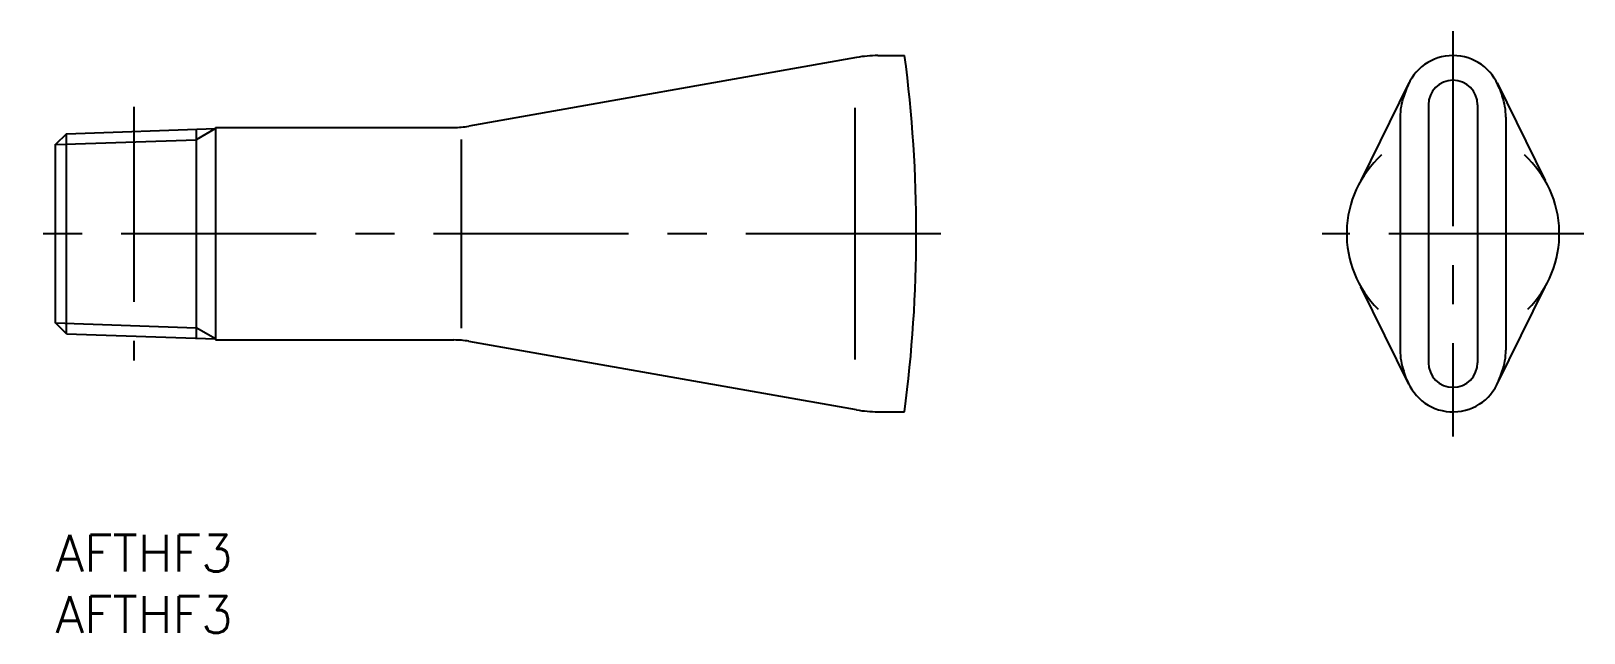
# Model space of a CAD drawing. Extents: x -2 to 124, y -8 to 41.
import ezdxf

# ---------------------------------------------------------------- set-up
doc = ezdxf.new("R2010")
doc.units = 0
doc.header["$LTSCALE"] = 0.5
doc.linetypes.add('CENTER', pattern=[50.8, 31.75, -6.35, 6.35, -6.35])
for name, color, linetype in [('MSM_CENTER', 1, 'CENTER'), ('MSM_CONTINUOUS', 7, 'CONTINUOUS'), ('MSM_NARROW', 5, 'CONTINUOUS'), ('MSM_PART_NUMBER', 7, 'CONTINUOUS')]:
    doc.layers.add(name, color=color, linetype=linetype)
doc.styles.get("Standard").update_dxf_attribs({"font": 'txt.shx', "height": 3, "bigfont": 'bigfont.shx'})

# ---------------------------------------------------------------- blocks, each defined once
blk = doc.blocks.new('*U12')
at = {"layer": 'MSM_PART_NUMBER'}
blk.add_text('AFTHF3', height=3, dxfattribs=at).set_placement((0, -3))
blk = doc.blocks.new('*U13')
at = {"layer": 'MSM_PART_NUMBER'}
blk.add_text('AFTHF3', height=3, dxfattribs=at).set_placement((0, -8))

msp = doc.modelspace()

# ---------------------------------------------------------------- linework, layer by layer
at = {"layer": 'MSM_CENTER'}
for p, q in [((113.65, 41), (113.65, 8)), ((6.35, 34.83), (6.35, 14.17)), ((72, 24.5), (-2, 24.5)), ((124.3, 24.5), (103, 24.5))]:
    msp.add_line(p, q, dxfattribs=at)
at = {"layer": 'MSM_CONTINUOUS'}
for p, q in [((65.13, 38.85), (33.61, 33.26)), ((66.88, 39), (69.05, 39)), ((110.07, 36.78), (106.16, 28.83)), ((117.23, 36.78), (121.14, 28.83)), ((109.88, 36.33), (109.65, 35.69)), ((117.42, 36.33), (117.65, 35.69)), ((111.65, 35), (111.65, 14)), ((115.65, 35), (115.65, 14)), ((0.89, 32.64), (13, 33.06)), ((11.42, 33.01), (11.42, 15.99)), ((13, 33.15), (13, 15.85)), ((13, 33.15), (32.38, 33.15)), ((109.35, 33.99), (109.35, 15.01)), ((117.95, 33.99), (117.95, 15.01)), ((0.89, 32.64), (0, 31.75)), ((0, 17.22), (0, 31.78)), ((0.89, 16.36), (0.89, 32.64)), ((110.05, 12.25), (106.16, 20.17)), ((117.25, 12.25), (121.14, 20.17)), ((0.89, 16.36), (0, 17.25)), ((0.89, 16.36), (13, 15.94)), ((13, 15.85), (32.39, 15.85)), ((65.13, 10.16), (33.61, 15.74)), ((109.88, 12.67), (109.65, 13.31)), ((117.42, 12.67), (117.65, 13.31)), ((66.88, 10), (69.03, 10))]:
    msp.add_line(p, q, dxfattribs=at)
for centre, radius, start, end in [((66.88, 29), 10, 90, 100.058), ((-40, 24.56), 110, 352.3962, 7.5455), ((113.65, 35), 4, 19.4784, 160.5216), ((113.65, 35), 2, 0, 180), ((114.35, 33.99), 5, 160.1362, 180), ((112.95, 33.99), 5, 0, 19.8638), ((32.38, 40.15), 7, 270, 280.058), ((113.65, 24.5), 8.65, 132.1761, 225.2136), ((113.65, 24.5), 8.65, 314.7864, 47.8239), ((32.39, 8.85), 7, 79.9588, 90), ((114.35, 15.01), 5, 180, 199.8638), ((113.65, 14), 2, 180, 0), ((112.95, 15.01), 5, 340.1362, 0), ((113.65, 14), 4, 199.4784, 342.4569), ((66.88, 20.01), 10, 259.9588, 270)]:
    msp.add_arc(centre, radius, start, end, dxfattribs=at)
at = {"layer": 'MSM_NARROW'}
for p, q in [((65, 34.75), (65, 14.25)), ((13, 33.06), (11.42, 32.15)), ((0, 31.75), (11.42, 32.15)), ((33, 16.82), (33, 32.18)), ((0, 17.25), (11.42, 16.85)), ((13, 15.94), (11.42, 16.85))]:
    msp.add_line(p, q, dxfattribs=at)

# ---------------------------------------------------------------- block references
at = {"layer": 'MSM_CONTINUOUS'}
for name in ['*U12', '*U13']:
    msp.add_blockref(name, (0, 0), dxfattribs=at)

doc.saveas('drawing.dxf')
